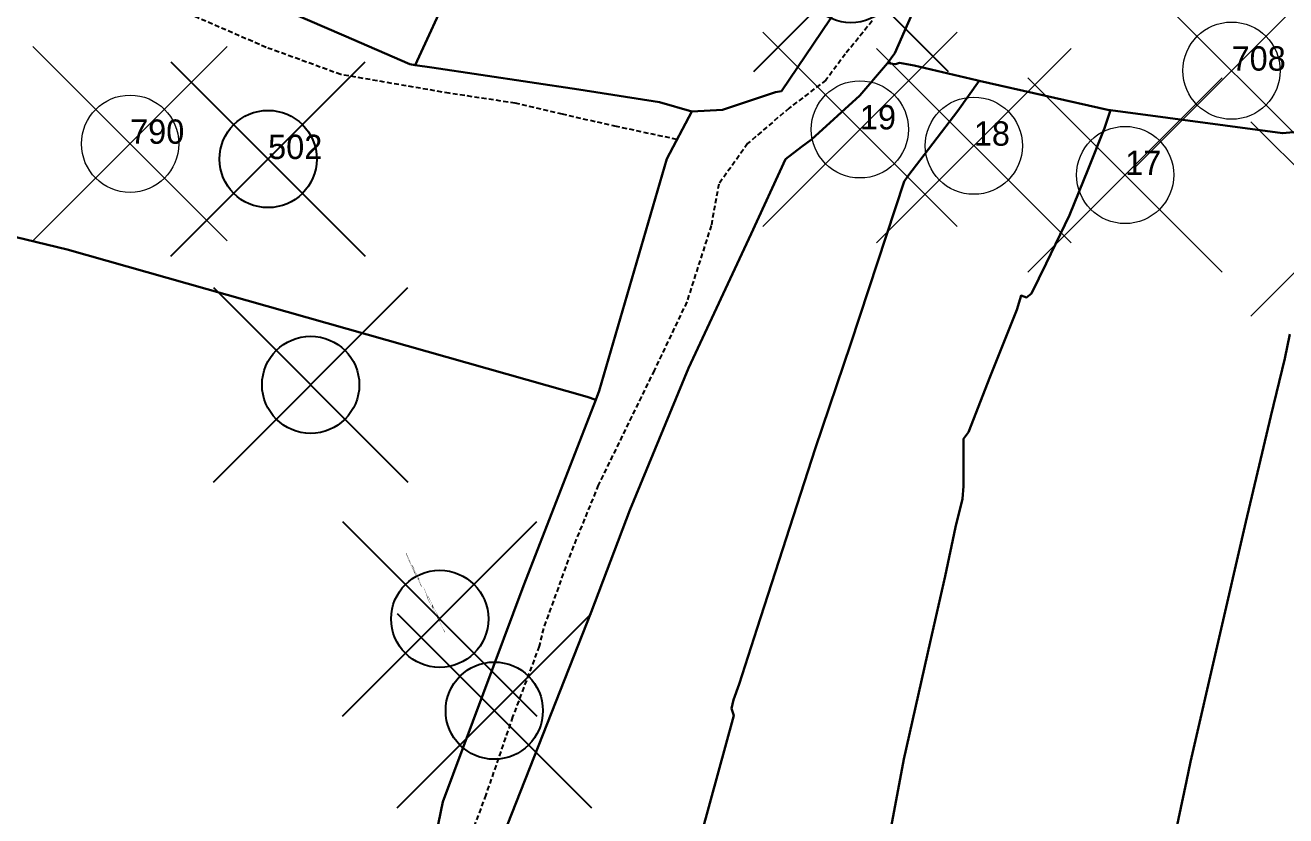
# Model space of a CAD drawing. Header units: millimetres. Extents: x -7906370 to 58235770, y -60992620 to 60.
# Drawn here: x 2674.1 to 2803.8, y -199.5 to -118.2 of the extents above; entities that cross this region are included whole.
import ezdxf

# ---------------------------------------------------------------- set-up
doc = ezdxf.new("R2010")
doc.units = ezdxf.units.MM
doc.header["$PDMODE"] = 35
doc.header["$PDSIZE"] = 10
doc.linetypes.add('ACAD_ISO02W100', pattern=[15, 12, -3])
doc.linetypes.add('DASHED', pattern=[0.75, 0.5, -0.25])
for name, color, linetype in [('Line_Road', 250, 'ACAD_ISO02W100'), ('Sym_Tree_1', 2, 'Continuous'), ('Text_Dimension_No', 1, 'Continuous'), ('Text_Survey_No_Old', 5, 'Continuous')]:
    doc.layers.add(name, color=color, linetype=linetype)
for name, color, linetype, lineweight in [('Line_Vahivat', 250, 'ACAD_ISO02W100', 25), ('Plane_Table_Station', 1, 'Continuous', 25), ('Poly_Survey_Bndry', 250, 'Continuous', 30), ('Text_Survey_No', 250, 'Continuous', 0)]:
    doc.layers.add(name, color=color, linetype=linetype, lineweight=lineweight)
doc.layers.add('Text_Chalta_No', color=5, linetype='Continuous', lineweight=0, true_color=0x0000ff)
doc.styles.get("Standard").update_dxf_attribs({"font": 'SakalBharati.ttf'})

msp = doc.modelspace()

# ---------------------------------------------------------------- linework, layer by layer
at = {"layer": 'Line_Road', "linetype": 'DASHED'}
msp.add_lwpolyline([(2761.22, -117.72), (2758.45, -121.12), (2756.45, -123.81), (2752.66, -126.69), (2748.4, -130.33), (2745.43, -134.51), (2744.65, -138.77), (2742.14, -146.62), (2738.78, -153.66), (2733.03, -165.46), (2730.2, -172.43), (2727.39, -180.19), (2726.95, -182.03), (2724.22, -189.3), (2721.46, -197.31), (2718.21, -206.05)], dxfattribs=at)
at = {"layer": 'Line_Vahivat', "linetype": 'DASHED'}
msp.add_lwpolyline([(2741.13, -129.9), (2734.9, -128.58), (2729.34, -127.32), (2724.49, -126.18), (2717.7, -125.16), (2706.54, -123.23), (2698.85, -120.44), (2687.44, -115.49), (2676.73, -110.45), (2671.59, -110.03)], dxfattribs=at)
at = {"layer": 'Plane_Table_Station'}
for p in [(2703.44, -155.14), (2722.33, -188.65)]:
    msp.add_point(p, dxfattribs=at)
at = {"layer": 'Poly_Survey_Bndry'}
for points in [[(2717.85, -32.33), (2753.28, -35.04), (2748.64, -43.69), (2739.9, -65.33), (2731.15, -84.96), (2723.28, -102.05), (2720.91, -107.17), (2717.85, -114.28), (2714.2, -122.26), (2713.64, -122.17), (2706.86, -119.23), (2691.9, -112.72), (2687.01, -110.84), (2694.22, -94.71), (2700.42, -78.51), (2705.43, -65.39), (2709.3, -55.6), (2714.32, -43.27)], [(2742.66, -127.02), (2739.34, -126.06), (2731.02, -124.78), (2715.91, -122.51), (2714.2, -122.26), (2717.85, -114.28), (2720.91, -107.17), (2723.28, -102.05), (2731.15, -84.96), (2739.9, -65.33), (2748.64, -43.69), (2753.28, -35.04), (2793.48, -34.93), (2789.7, -46.44), (2784.35, -54.89), (2777.04, -71.24), (2768.2, -89.45), (2764.4, -100.24), (2759.33, -113.9), (2751.88, -124.94), (2751.26, -125.05), (2745.8, -126.85)]]:
    msp.add_lwpolyline(points, close=True, dxfattribs=at)
for points in [[(2742.66, -127.02), (2745.8, -126.85), (2751.26, -125.05), (2751.88, -124.94), (2759.33, -113.9), (2764.4, -100.24), (2768.2, -89.45), (2777.04, -71.24), (2784.35, -54.89), (2789.7, -46.44), (2793.48, -34.93)], [(2714.2, -122.26), (2717.85, -114.28), (2720.91, -107.17), (2723.28, -102.05), (2731.15, -84.96), (2739.9, -65.33), (2748.64, -43.69), (2753.28, -35.04)], [(2773.59, -98.32), (2772.53, -100.67), (2766.67, -113.9), (2763.56, -121.03), (2762.78, -122.07)], [(2807.66, -128.88), (2803.43, -129.27), (2785.73, -126.9), (2785.58, -126.88), (2772.21, -123.87), (2771.95, -123.82), (2765.53, -122.31), (2764.03, -122.03), (2763.62, -122.15), (2762.78, -122.07), (2763.56, -121.03), (2766.67, -113.9), (2772.53, -100.67), (2773.59, -98.32), (2788.73, -101.52), (2820.93, -108.56)], [(2669.85, -139.17), (2678.37, -141.21), (2731.89, -156.36), (2732.78, -156.7), (2733.14, -155.77), (2740.07, -131.9), (2742.66, -127.02), (2739.34, -126.06), (2731.02, -124.78), (2715.91, -122.51), (2714.2, -122.26), (2713.64, -122.17), (2706.86, -119.23), (2691.9, -112.72), (2687.01, -110.84), (2674.47, -107), (2669.74, -106.76)], [(2687.01, -110.84), (2691.9, -112.72), (2706.86, -119.23), (2713.64, -122.17), (2714.2, -122.26)], [(2715.27, -206.68), (2717.05, -198.02), (2725.33, -175.81), (2732.78, -156.7), (2733.14, -155.77), (2740.07, -131.9), (2742.66, -127.02), (2745.8, -126.85), (2751.26, -125.05), (2751.88, -124.94), (2759.33, -113.9)], [(2766.67, -113.9), (2763.56, -121.03), (2762.78, -122.07), (2759.95, -125.38), (2754.96, -129.92), (2753.95, -130.66), (2752.31, -131.94), (2748.77, -139.61), (2742.33, -153.44), (2736.29, -168.03), (2732.31, -178.51), (2723.24, -201.49)], [(2762.78, -122.07), (2759.95, -125.38), (2754.96, -129.92), (2753.95, -130.66), (2752.31, -131.94), (2748.77, -139.61), (2742.33, -153.44), (2736.29, -168.03), (2732.31, -178.51), (2723.24, -201.49), (2718.94, -212.37), (2719.19, -213.13), (2711.89, -247.16), (2708.69, -263.03), (2708.15, -266.13), (2703.04, -309.35), (2702.99, -309.71)], [(2714.2, -122.26), (2715.91, -122.51), (2731.02, -124.78), (2739.34, -126.06), (2742.66, -127.02)], [(2723.24, -201.49), (2732.31, -178.51), (2736.29, -168.03), (2742.33, -153.44), (2748.77, -139.61), (2752.31, -131.94), (2753.95, -130.66), (2754.96, -129.92), (2759.95, -125.38), (2762.78, -122.07), (2763.62, -122.15), (2764.03, -122.03), (2765.53, -122.31), (2771.95, -123.82), (2772.21, -123.87), (2770.03, -126.97), (2764.89, -133.69), (2764.49, -134.23), (2759.03, -150.88), (2755.34, -161.72), (2749.39, -180.17), (2747.53, -185.94), (2746.93, -187.55), (2746.74, -188.43), (2746.97, -189.14), (2742.04, -207.19)], [(2772.21, -123.87), (2771.95, -123.82), (2765.53, -122.31), (2764.03, -122.03), (2763.62, -122.15), (2762.78, -122.07)], [(2772.21, -123.87), (2770.03, -126.97), (2764.89, -133.69), (2764.49, -134.23), (2759.03, -150.88), (2755.34, -161.72), (2749.39, -180.17), (2747.53, -185.94), (2746.93, -187.55), (2746.74, -188.43), (2746.97, -189.14), (2742.04, -207.19), (2740.47, -213.04)], [(2762.96, -201.69), (2764.48, -193.63), (2767.17, -181.61), (2768.74, -174.82), (2769.79, -169.77), (2770.51, -166.87), (2770.62, -165.56), (2770.61, -160.69), (2771.11, -160.02), (2773.34, -154.28), (2776.09, -147.44), (2776.54, -145.97), (2777.1, -146.15), (2777.61, -145.76), (2779.11, -142.65), (2781.51, -137.69), (2783.44, -132.96), (2785.11, -128.76), (2785.73, -126.9), (2785.58, -126.88), (2772.21, -123.87), (2770.03, -126.97), (2764.89, -133.69), (2764.49, -134.23), (2759.03, -150.88), (2755.34, -161.72), (2749.39, -180.17), (2747.53, -185.94), (2746.93, -187.55), (2746.74, -188.43), (2746.97, -189.14), (2742.04, -207.19)], [(2785.73, -126.9), (2785.58, -126.88), (2772.21, -123.87)], [(2732.78, -156.7), (2733.14, -155.77), (2740.07, -131.9), (2742.66, -127.02)], [(2785.73, -126.9), (2785.11, -128.76), (2783.44, -132.96), (2781.51, -137.69), (2779.11, -142.65), (2777.61, -145.76), (2777.1, -146.15), (2776.54, -145.97), (2776.09, -147.44), (2773.34, -154.28), (2771.11, -160.02), (2770.61, -160.69), (2770.62, -165.56), (2770.51, -166.87), (2769.79, -169.77), (2768.74, -174.82), (2767.17, -181.61), (2764.48, -193.63), (2762.96, -201.69)], [(2807.66, -128.88), (2803.43, -129.27), (2785.73, -126.9), (2785.11, -128.76), (2783.44, -132.96), (2781.51, -137.69), (2779.11, -142.65), (2777.61, -145.76), (2777.1, -146.15), (2776.54, -145.97), (2776.09, -147.44), (2773.34, -154.28), (2771.11, -160.02), (2770.61, -160.69), (2770.62, -165.56), (2770.51, -166.87), (2769.79, -169.77), (2768.74, -174.82), (2767.17, -181.61), (2764.48, -193.63), (2762.96, -201.69)], [(2809.71, -128.81), (2809.54, -128.77), (2807.66, -128.88), (2803.43, -129.27), (2785.73, -126.9)], [(2646.64, -129.49), (2658.6, -131.85), (2666.35, -133.18), (2669.08, -133.94), (2669.85, -139.17), (2678.37, -141.21), (2731.89, -156.36), (2732.78, -156.7)], [(2669.85, -139.17), (2678.37, -141.21), (2731.89, -156.36), (2732.78, -156.7), (2725.33, -175.81), (2717.05, -198.02), (2715.27, -206.68)], [(2804.2, -149.93), (2803.66, -152.45), (2802.22, -158.37), (2799.66, -169.22), (2793.96, -193.9), (2793.56, -195.89), (2791.91, -203.64)], [(2804.2, -149.93), (2803.66, -152.45), (2802.22, -158.37), (2799.66, -169.22), (2793.96, -193.9), (2793.56, -195.89), (2791.91, -203.64)], [(2791.91, -203.64), (2793.56, -195.89), (2793.96, -193.9), (2799.66, -169.22), (2802.22, -158.37), (2803.66, -152.45), (2804.2, -149.93)], [(2689.13, -329.16), (2696.31, -292.43), (2705.97, -242.69), (2709.32, -227.75), (2715.27, -206.68), (2717.05, -198.02), (2725.33, -175.81), (2732.78, -156.7)]]:
    msp.add_lwpolyline(points, dxfattribs=at)
at = {"layer": 'Sym_Tree_1'}
msp.add_point((2759.03, -112.91), dxfattribs=at)
at = {"layer": 'Text_Chalta_No'}
for p in [(2759.95, -128.87), (2771.67, -130.55), (2787.24, -133.56), (2810.17, -138.08)]:
    msp.add_point(p, dxfattribs=at)
at = {"layer": 'Text_Dimension_No'}
msp.add_point((2716.72, -179.21), dxfattribs=at)
at = {"layer": 'Text_Survey_No'}
for p in [(2798.19, -122.83), (2684.86, -130.35)]:
    msp.add_point(p, dxfattribs=at)
at = {"layer": 'Text_Survey_No_Old'}
msp.add_point((2699.06, -131.92), dxfattribs=at)

# ---------------------------------------------------------------- texts
at = {"layer": 'Text_Chalta_No', "linetype": 'DASHED'}
for s, p in [('19', (2759.95, -128.87)), ('18', (2771.67, -130.55)), ('17', (2787.24, -133.56))]:
    msp.add_text(s, height=2.5, dxfattribs=at).set_placement(p)
at = {"layer": 'Text_Dimension_No', "oblique": -85, "width": 11.473713}
msp.add_text('227.69', height=0.174, rotation=117.0454, dxfattribs=at).set_placement((2716.72, -179.21))
at = {"layer": 'Text_Survey_No', "linetype": 'DASHED'}
for s, p in [('708', (2798.19, -122.83)), ('790', (2684.86, -130.35))]:
    msp.add_text(s, height=2.5, dxfattribs=at).set_placement(p)
at = {"layer": 'Text_Survey_No_Old', "linetype": 'DASHED'}
msp.add_text('502', height=2.5, dxfattribs=at).set_placement((2699.06, -131.92))

doc.saveas('drawing.dxf')
